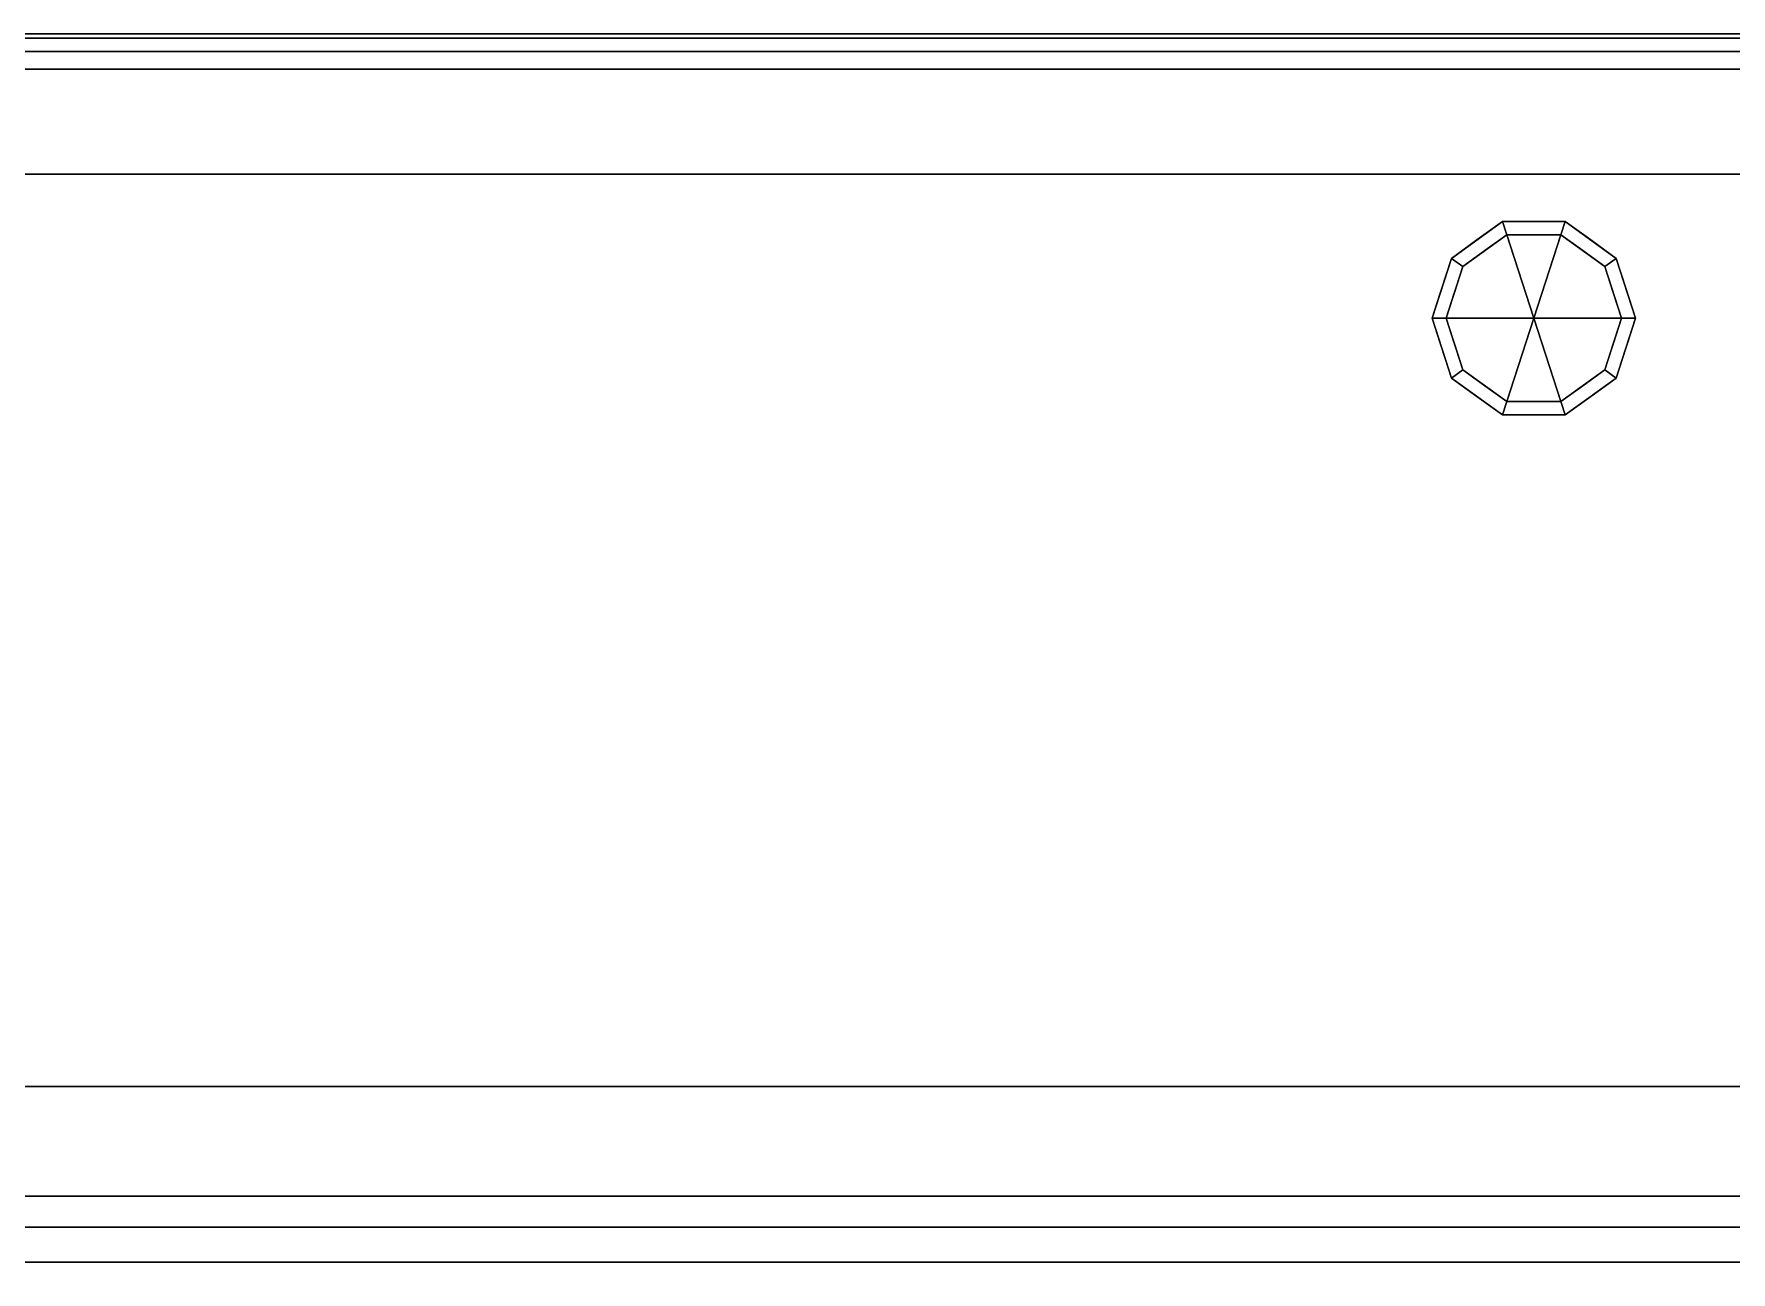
# Model space of a CAD drawing. Extents: x -1 to 1781, y -1355 to 1.
# Drawn here: x 801.5 to 1285.2, y -352.8 to 0 of the extents above; entities that cross this region are included whole.
import ezdxf

# ---------------------------------------------------------------- set-up
doc = ezdxf.new("R2010")
doc.units = 0
for name, color, linetype in [('IQ_200_2D', 1, 'Continuous'), ('IQ_200_3D', 1, 'Continuous'), ('IQ_204_2D', 7, 'Continuous'), ('IQ_BROWN_3D', 32, 'Continuous'), ('IQ_GLASS_3D', 140, 'Continuous')]:
    doc.layers.add(name, color=color, linetype=linetype)

msp = doc.modelspace()

# ---------------------------------------------------------------- linework, layer by layer
at = {"layer": 'IQ_200_2D'}
msp.add_line((0, 0), (1780, 0), dxfattribs=at)
at = {"layer": 'IQ_204_2D'}
for p, q in [((1775, -5), (5, -5)), ((0, -350), (1780, -350))]:
    msp.add_line(p, q, dxfattribs=at)

# ---------------------------------------------------------------- meshes
at = {"layer": 'IQ_200_3D', "transparency": 33554496}
mesh = msp.add_polyface(dxfattribs=at)
corners = [(1780, 0, 1253), (1780, -5, 1253), (0, -5, 1253), (0, 0, 1253)]
mesh.append_faces([[corners[k] for k in face] for face in [(0, 1, 2, 3)]])
at = {"layer": 'IQ_200_3D'}
mesh = msp.add_polyface(dxfattribs=at)
corners = [(1780, -350, 1234.85), (1780, 0, 1253), (0, 0, 1253), (0, -350, 1234.85), (1770, -340.01, 1235.37), (400, -340.01, 1235.37), (400, -9.99, 1252.48), (1770, -9.99, 1252.48)]
mesh.append_faces([[corners[k] for k in face] for face in [(6, 2, 5), (3, 5, 2)]], dxfattribs={"vtx0": -1, "vtx1": -1})
mesh.append_faces([[corners[k] for k in face] for face in [(1, 7, 4), (0, 4, 5, 3), (4, 0, 1)]], dxfattribs={"vtx0": -1, "vtx2": -1})
mesh.append_faces([[corners[k] for k in face] for face in [(6, 7, 1, 2)]], dxfattribs={"vtx1": -1, "vtx3": -1})
mesh = msp.add_polyface(dxfattribs=at)
corners = [(1780, -300, 1005), (0, -300, 1005), (0, 0, 1005), (1780, 0, 1005)]
mesh.append_faces([[corners[k] for k in face] for face in [(0, 1, 2, 3)]])
mesh = msp.add_polyface(dxfattribs=at)
corners = [(1780, 0, 1005), (0, 0, 1005), (0, 0, 1253), (1780, 0, 1253)]
mesh.append_faces([[corners[k] for k in face] for face in [(0, 1, 2, 3)]])
mesh = msp.add_polyface(dxfattribs=at)
corners = [(15, 0, 800), (15, -645, 800), (1765, -645, 800), (1765, 0, 800)]
mesh.append_faces([[corners[k] for k in face] for face in [(0, 1, 2, 3)]])
mesh = msp.add_polyface(dxfattribs=at)
corners = [(1765, -645, 150), (15, -645, 150), (15, 0, 150), (1765, 0, 150)]
mesh.append_faces([[corners[k] for k in face] for face in [(0, 1, 2, 3)]])
mesh = msp.add_polyface(dxfattribs=at)
corners = [(1765, 0, 800), (1765, 0, 150), (15, 0, 150), (15, 0, 800)]
mesh.append_faces([[corners[k] for k in face] for face in [(0, 1, 2, 3)]])
mesh = msp.add_polyface(dxfattribs=at)
corners = [(1770, -1.18, 1082.67), (400, -1.18, 1082.67), (400, -331.21, 1065.56), (1770, -331.21, 1065.56)]
mesh.append_faces([[corners[k] for k in face] for face in [(0, 1, 2, 3)]])
mesh = msp.add_polyface(dxfattribs=at)
corners = [(1770, -1.18, 1082.67), (1770, -9.99, 1252.48), (400, -9.99, 1252.48), (400, -1.18, 1082.67)]
mesh.append_faces([[corners[k] for k in face] for face in [(0, 1, 2, 3)]])
mesh = msp.add_polyface(dxfattribs=at)
corners = [(1229, -81, 150), (1258, -81, 150), (1252.46, -63.95, 150), (1237.96, -53.42, 150), (1220.04, -53.42, 150), (1205.54, -63.95, 150), (1200, -81, 150)]
mesh.append_faces([[corners[k] for k in face] for face in [(0, 4, 5, 6)]], dxfattribs={"vtx0": -1})
mesh.append_faces([[corners[k] for k in face] for face in [(0, 3, 4)]], dxfattribs={"vtx0": -1, "vtx2": -1})
mesh.append_faces([[corners[k] for k in face] for face in [(0, 1, 2, 3)]], dxfattribs={"vtx3": -1})
mesh = msp.add_polyface(dxfattribs=at)
corners = [(1200, -81, 150), (1205.54, -63.95, 150), (1220.04, -53.42, 150), (1237.96, -53.42, 150), (1252.46, -63.95, 150), (1258, -81, 150), (1258, -81, 25), (1252.46, -63.95, 25), (1237.96, -53.42, 25), (1220.04, -53.42, 25), (1205.54, -63.95, 25), (1200, -81, 25), (1245.21, -58.69, 150), (1245.21, -58.69, 25), (1255.23, -72.48, 25), (1255.23, -72.48, 150), (1229, -53.42, 150), (1229, -53.42, 25), (1212.79, -58.69, 25), (1212.79, -58.69, 150), (1202.31, -73.88, 25), (1202.77, -72.48, 150), (1203.93, -68.92, 25)]
mesh.append_faces([[corners[k] for k in face] for face in [(22, 1, 10), (1, 22, 21)]], dxfattribs={"vtx0": -1, "vtx1": -1})
mesh.append_faces([[corners[k] for k in face] for face in [(20, 0, 21)]], dxfattribs={"vtx0": -1, "vtx2": -1})
mesh.append_faces([[corners[k] for k in face] for face in [(22, 20, 21)]], dxfattribs={"vtx1": -1, "vtx2": -1})
mesh.append_faces([[corners[k] for k in face] for face in [(2, 16, 17, 9), (13, 8, 3, 12), (4, 15, 14, 7), (7, 13, 12, 4), (9, 18, 19, 2), (16, 3, 8, 17), (1, 19, 18, 10)]], dxfattribs={"vtx1": -1, "vtx3": -1})
mesh.append_faces([[corners[k] for k in face] for face in [(5, 6, 14, 15), (20, 11, 0)]], dxfattribs={"vtx2": -1})
mesh = msp.add_polyface(dxfattribs=at)
corners = [(1200, -81, 25), (1205.54, -63.95, 25), (1220.04, -53.42, 25), (1237.96, -53.42, 25), (1252.46, -63.95, 25), (1258, -81, 25), (1254, -81, 25), (1249.23, -66.31, 25), (1236.73, -57.22, 25), (1221.27, -57.22, 25), (1208.77, -66.31, 25), (1204, -81, 25)]
mesh.append_faces([[corners[k] for k in face] for face in [(10, 1, 2, 9)]], dxfattribs={"vtx0": -1, "vtx2": -1})
mesh.append_faces([[corners[k] for k in face] for face in [(6, 7, 4, 5)]], dxfattribs={"vtx1": -1})
mesh.append_faces([[corners[k] for k in face] for face in [(8, 9, 2, 3), (7, 8, 3, 4)]], dxfattribs={"vtx1": -1, "vtx3": -1})
mesh.append_faces([[corners[k] for k in face] for face in [(11, 0, 1, 10)]], dxfattribs={"vtx2": -1})
mesh = msp.add_polyface(dxfattribs=at)
corners = [(1204, -81, 25), (1208.77, -66.31, 25), (1221.27, -57.22, 25), (1236.73, -57.22, 25), (1249.23, -66.31, 25), (1254, -81, 25), (1254, -81, 0), (1249.23, -66.31, 0), (1236.73, -57.22, 0), (1221.27, -57.22, 0), (1208.77, -66.31, 0), (1204, -81, 0), (1242.98, -61.76, 0), (1242.98, -61.76, 25), (1251.61, -73.65, 25), (1251.61, -73.65, 0), (1229, -57.22, 25), (1229, -57.22, 0), (1206.32, -73.87, 0), (1206.39, -73.65, 25), (1215.02, -61.76, 0), (1215.02, -61.76, 25)]
mesh.append_faces([[corners[k] for k in face] for face in [(15, 14, 5, 6)]], dxfattribs={"vtx0": -1})
mesh.append_faces([[corners[k] for k in face] for face in [(7, 4, 14, 15), (9, 2, 16, 17), (8, 3, 13, 12), (12, 13, 4, 7), (19, 10, 18), (17, 16, 3, 8), (10, 19, 1), (18, 0, 19)]], dxfattribs={"vtx0": -1, "vtx2": -1})
mesh.append_faces([[corners[k] for k in face] for face in [(21, 2, 9, 20), (1, 21, 20, 10)]], dxfattribs={"vtx1": -1, "vtx3": -1})
mesh.append_faces([[corners[k] for k in face] for face in [(18, 11, 0)]], dxfattribs={"vtx2": -1})
mesh = msp.add_polyface(dxfattribs=at)
corners = [(1204, -81, 0), (1208.77, -66.31, 0), (1221.27, -57.22, 0), (1236.73, -57.22, 0), (1249.23, -66.31, 0), (1254, -81, 0), (1229, -81, 0)]
mesh.append_faces([[corners[k] for k in face] for face in [(1, 2, 6, 0)]], dxfattribs={"vtx1": -1})
mesh.append_faces([[corners[k] for k in face] for face in [(2, 3, 6)]], dxfattribs={"vtx1": -1, "vtx2": -1})
mesh.append_faces([[corners[k] for k in face] for face in [(4, 5, 6, 3)]], dxfattribs={"vtx2": -1})
mesh = msp.add_polyface(dxfattribs=at)
corners = [(1229, -81, 150), (1200, -81, 150), (1205.54, -98.05, 150), (1220.04, -108.58, 150), (1237.96, -108.58, 150), (1252.46, -98.05, 150), (1258, -81, 150)]
mesh.append_faces([[corners[k] for k in face] for face in [(0, 4, 5, 6)]], dxfattribs={"vtx0": -1})
mesh.append_faces([[corners[k] for k in face] for face in [(4, 0, 3)]], dxfattribs={"vtx0": -1, "vtx1": -1})
mesh.append_faces([[corners[k] for k in face] for face in [(0, 1, 2, 3)]], dxfattribs={"vtx3": -1})
mesh = msp.add_polyface(dxfattribs=at)
corners = [(1258, -81, 150), (1252.46, -98.05, 150), (1237.96, -108.58, 150), (1220.04, -108.58, 150), (1205.54, -98.05, 150), (1200, -81, 150), (1200, -81, 25), (1205.54, -98.05, 25), (1220.04, -108.58, 25), (1237.96, -108.58, 25), (1252.46, -98.05, 25), (1258, -81, 25), (1202.31, -88.12, 150), (1202.77, -89.52, 25), (1212.79, -103.31, 25), (1212.79, -103.31, 150), (1229, -108.58, 150), (1229, -108.58, 25), (1245.21, -103.31, 25), (1245.21, -103.31, 150), (1255.69, -88.12, 25), (1255.23, -89.52, 150), (1203.93, -93.08, 150), (1254.07, -93.08, 25)]
mesh.append_faces([[corners[k] for k in face] for face in [(6, 12, 5)]], dxfattribs={"vtx0": -1})
mesh.append_faces([[corners[k] for k in face] for face in [(23, 1, 10), (22, 7, 4), (7, 22, 13), (1, 23, 21)]], dxfattribs={"vtx0": -1, "vtx1": -1})
mesh.append_faces([[corners[k] for k in face] for face in [(12, 6, 13), (20, 0, 21)]], dxfattribs={"vtx0": -1, "vtx2": -1})
mesh.append_faces([[corners[k] for k in face] for face in [(22, 12, 13), (23, 20, 21)]], dxfattribs={"vtx1": -1, "vtx2": -1})
mesh.append_faces([[corners[k] for k in face] for face in [(15, 4, 7, 14), (3, 15, 14, 8), (17, 9, 2, 16), (19, 2, 9, 18), (18, 10, 1, 19), (16, 3, 8, 17)]], dxfattribs={"vtx1": -1, "vtx3": -1})
mesh.append_faces([[corners[k] for k in face] for face in [(20, 11, 0)]], dxfattribs={"vtx2": -1})
mesh = msp.add_polyface(dxfattribs=at)
corners = [(1258, -81, 25), (1252.46, -98.05, 25), (1237.96, -108.58, 25), (1220.04, -108.58, 25), (1205.54, -98.05, 25), (1200, -81, 25), (1204, -81, 25), (1208.77, -95.69, 25), (1221.27, -104.78, 25), (1236.73, -104.78, 25), (1249.23, -95.69, 25), (1254, -81, 25)]
mesh.append_faces([[corners[k] for k in face] for face in [(1, 10, 11, 0)]], dxfattribs={"vtx0": -1})
mesh.append_faces([[corners[k] for k in face] for face in [(3, 8, 9, 2), (2, 9, 10, 1)]], dxfattribs={"vtx0": -1, "vtx2": -1})
mesh.append_faces([[corners[k] for k in face] for face in [(3, 4, 7, 8)]], dxfattribs={"vtx1": -1, "vtx3": -1})
mesh.append_faces([[corners[k] for k in face] for face in [(4, 5, 6, 7)]], dxfattribs={"vtx3": -1})
mesh = msp.add_polyface(dxfattribs=at)
corners = [(1254, -81, 25), (1249.23, -95.69, 25), (1236.73, -104.78, 25), (1221.27, -104.78, 25), (1208.77, -95.69, 25), (1204, -81, 25), (1204, -81, 0), (1208.77, -95.69, 0), (1221.27, -104.78, 0), (1236.73, -104.78, 0), (1249.23, -95.69, 0), (1254, -81, 0), (1206.32, -88.13, 0), (1206.39, -88.35, 25), (1215.02, -100.24, 25), (1215.02, -100.24, 0), (1229, -104.78, 25), (1229, -104.78, 0), (1251.68, -88.13, 0), (1251.61, -88.35, 25), (1242.98, -100.24, 25), (1242.98, -100.24, 0)]
mesh.append_faces([[corners[k] for k in face] for face in [(7, 13, 12)]], dxfattribs={"vtx0": -1, "vtx1": -1})
mesh.append_faces([[corners[k] for k in face] for face in [(15, 14, 4, 7), (14, 15, 8, 3), (12, 13, 5), (9, 2, 16), (19, 10, 18), (10, 19, 1), (20, 21, 10, 1), (2, 9, 21, 20), (18, 0, 19)]], dxfattribs={"vtx0": -1, "vtx2": -1})
mesh.append_faces([[corners[k] for k in face] for face in [(4, 13, 7), (8, 17, 3)]], dxfattribs={"vtx1": -1, "vtx2": -1})
mesh.append_faces([[corners[k] for k in face] for face in [(16, 3, 17, 9)]], dxfattribs={"vtx1": -1, "vtx3": -1})
mesh.append_faces([[corners[k] for k in face] for face in [(5, 6, 12), (18, 11, 0)]], dxfattribs={"vtx2": -1})
mesh = msp.add_polyface(dxfattribs=at)
corners = [(1254, -81, 0), (1249.23, -95.69, 0), (1236.73, -104.78, 0), (1221.27, -104.78, 0), (1208.77, -95.69, 0), (1204, -81, 0), (1229, -81, 0)]
mesh.append_faces([[corners[k] for k in face] for face in [(3, 6, 2)]], dxfattribs={"vtx0": -1, "vtx1": -1})
mesh.append_faces([[corners[k] for k in face] for face in [(1, 2, 6, 0)]], dxfattribs={"vtx1": -1})
mesh.append_faces([[corners[k] for k in face] for face in [(4, 5, 6, 3)]], dxfattribs={"vtx2": -1})
mesh = msp.add_polyface(dxfattribs=at)
corners = [(1780, -350, 1064.59), (0, -350, 1064.59), (0, -300, 1005), (1780, -300, 1005)]
mesh.append_faces([[corners[k] for k in face] for face in [(0, 1, 2, 3)]])
mesh = msp.add_polyface(dxfattribs=at)
corners = [(400, -331.21, 1065.56), (400, -340.01, 1235.37), (1770, -340.01, 1235.37), (1770, -331.21, 1065.56)]
mesh.append_faces([[corners[k] for k in face] for face in [(0, 1, 2, 3)]])
mesh = msp.add_polyface(dxfattribs=at)
corners = [(1780, -350, 1234.85), (0, -350, 1234.85), (0, -350, 1064.59), (1780, -350, 1064.59)]
mesh.append_faces([[corners[k] for k in face] for face in [(0, 1, 2, 3)]])
at = {"layer": 'IQ_BROWN_3D'}
mesh = msp.add_polyface(dxfattribs=at)
corners = [(0, 0, 840), (0, -700, 840), (1780, -700, 840), (1780, 0, 840)]
mesh.append_faces([[corners[k] for k in face] for face in [(0, 1, 2, 3)]])
mesh = msp.add_polyface(dxfattribs=at)
corners = [(1780, -700, 800), (0, -700, 800), (0, 0, 800), (1780, 0, 800)]
mesh.append_faces([[corners[k] for k in face] for face in [(0, 1, 2, 3)]])
mesh = msp.add_polyface(dxfattribs=at)
corners = [(1780, 0, 840), (1780, 0, 800), (0, 0, 800), (0, 0, 840)]
mesh.append_faces([[corners[k] for k in face] for face in [(0, 1, 2, 3)]])
mesh = msp.add_polyface(dxfattribs=at)
corners = [(0, -300, 1005), (40, -300, 1005), (40, -40, 1005), (1740, -40, 1005), (1740, -300, 1005), (1780, -300, 1005), (1780, 0, 1005), (0, 0, 1005)]
mesh.append_faces([[corners[k] for k in face] for face in [(6, 7, 2, 3)]], dxfattribs={"vtx1": -1, "vtx3": -1})
mesh.append_faces([[corners[k] for k in face] for face in [(0, 1, 2, 7)]], dxfattribs={"vtx2": -1})
mesh.append_faces([[corners[k] for k in face] for face in [(3, 4, 5, 6)]], dxfattribs={"vtx3": -1})
mesh = msp.add_polyface(dxfattribs=at)
corners = [(0, -300, 840), (0, 0, 840), (1780, 0, 840), (1780, -300, 840), (1740, -300, 840), (1740, -40, 840), (40, -40, 840), (40, -300, 840)]
mesh.append_faces([[corners[k] for k in face] for face in [(1, 2, 5, 6)]], dxfattribs={"vtx1": -1, "vtx3": -1})
mesh.append_faces([[corners[k] for k in face] for face in [(3, 4, 5, 2)]], dxfattribs={"vtx2": -1})
mesh.append_faces([[corners[k] for k in face] for face in [(6, 7, 0, 1)]], dxfattribs={"vtx3": -1})
mesh = msp.add_polyface(dxfattribs=at)
corners = [(1780, 0, 1005), (1780, 0, 840), (0, 0, 840), (0, 0, 1005)]
mesh.append_faces([[corners[k] for k in face] for face in [(0, 1, 2, 3)]])
mesh = msp.add_polyface(dxfattribs=at)
corners = [(40, -40, 1005), (40, -40, 840), (1740, -40, 840), (1740, -40, 1005)]
mesh.append_faces([[corners[k] for k in face] for face in [(0, 1, 2, 3)]])
at = {"layer": 'IQ_GLASS_3D', "transparency": 33554496}
mesh = msp.add_polyface(dxfattribs=at)
corners = [(0, -5, 1501), (1780, -5, 1501), (1780, 0, 1501), (0, 0, 1501)]
mesh.append_faces([[corners[k] for k in face] for face in [(0, 1, 2, 3)]])
mesh = msp.add_polyface(dxfattribs=at)
corners = [(1780, 0, 1501), (1780, 0, 1253), (0, 0, 1253), (0, 0, 1501)]
mesh.append_faces([[corners[k] for k in face] for face in [(0, 1, 2, 3)]])
mesh = msp.add_polyface(dxfattribs=at)
corners = [(1780, 0, 1496), (1780, -350, 1496), (0, -350, 1496), (0, 0, 1496)]
mesh.append_faces([[corners[k] for k in face] for face in [(0, 1, 2, 3)]])
mesh = msp.add_polyface(dxfattribs=at)
corners = [(0, -350, 1501), (1780, -350, 1501), (1780, 0, 1501), (0, 0, 1501)]
mesh.append_faces([[corners[k] for k in face] for face in [(0, 1, 2, 3)]])
mesh = msp.add_polyface(dxfattribs=at)
corners = [(1780, 0, 1501), (1780, 0, 1496), (0, 0, 1496), (0, 0, 1501)]
mesh.append_faces([[corners[k] for k in face] for face in [(0, 1, 2, 3)]])
mesh = msp.add_polyface(dxfattribs=at)
corners = [(0, -5, 1501), (0, -5, 1253), (1780, -5, 1253), (1780, -5, 1501)]
mesh.append_faces([[corners[k] for k in face] for face in [(0, 1, 2, 3)]])
mesh = msp.add_polyface(dxfattribs=at)
corners = [(0, -350, 1501), (0, -350, 1496), (1780, -350, 1496), (1780, -350, 1501)]
mesh.append_faces([[corners[k] for k in face] for face in [(0, 1, 2, 3)]])

doc.saveas('drawing.dxf')
